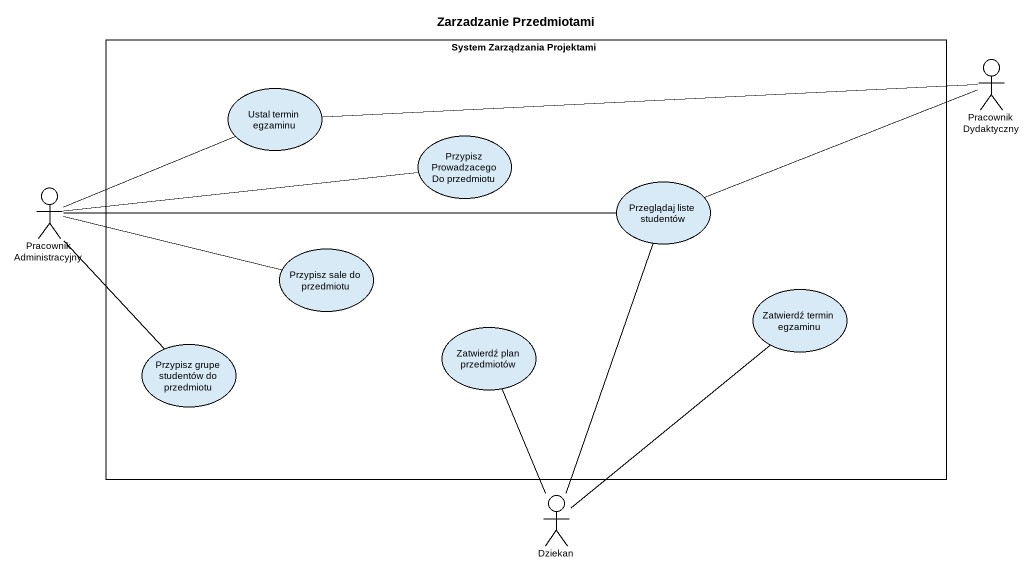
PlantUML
@startuml
title Zarzadzanie Przedmiotami
rectangle "System Zarządzania Projektami" as System_Zarządzania {
  usecase "Ustal termin egzaminu" as Ustal_termin_egzaminu
  usecase "Przypisz Prowadzacego Do przedmiotu" as Przypisz_Prowadzacego_Do
  usecase "Przeglądaj liste studentów" as Przeglądaj_liste_studentów
  usecase "Przypisz sale do przedmiotu" as Przypisz_sale_do_przedmiotu
  usecase "Zatwierdź termin egzaminu" as Zatwierdź_termin_egzaminu
  usecase "Zatwierdź plan przedmiotów" as Zatwierdź_plan_przedmiotów
  usecase "Przypisz grupe studentów do przedmiotu" as Przypisz_grupe_studentów_do
}
actor "Pracownik Dydaktyczny" as Pracownik_Dydaktyczny
actor "Pracownik Administracyjny" as Pracownik_Administracyjny
actor Dziekan
Pracownik_Dydaktyczny -left- Ustal_termin_egzaminu
Pracownik_Administracyjny -right- Ustal_termin_egzaminu
Pracownik_Administracyjny -right- Przypisz_Prowadzacego_Do
Pracownik_Administracyjny -right- Przeglądaj_liste_studentów
Pracownik_Administracyjny -right- Przypisz_sale_do_przedmiotu
Pracownik_Administracyjny -- Przypisz_grupe_studentów_do
Przeglądaj_liste_studentów -right- Pracownik_Dydaktyczny
Przeglądaj_liste_studentów -- Dziekan
Zatwierdź_termin_egzaminu -- Dziekan
Zatwierdź_plan_przedmiotów -- Dziekan
@enduml
